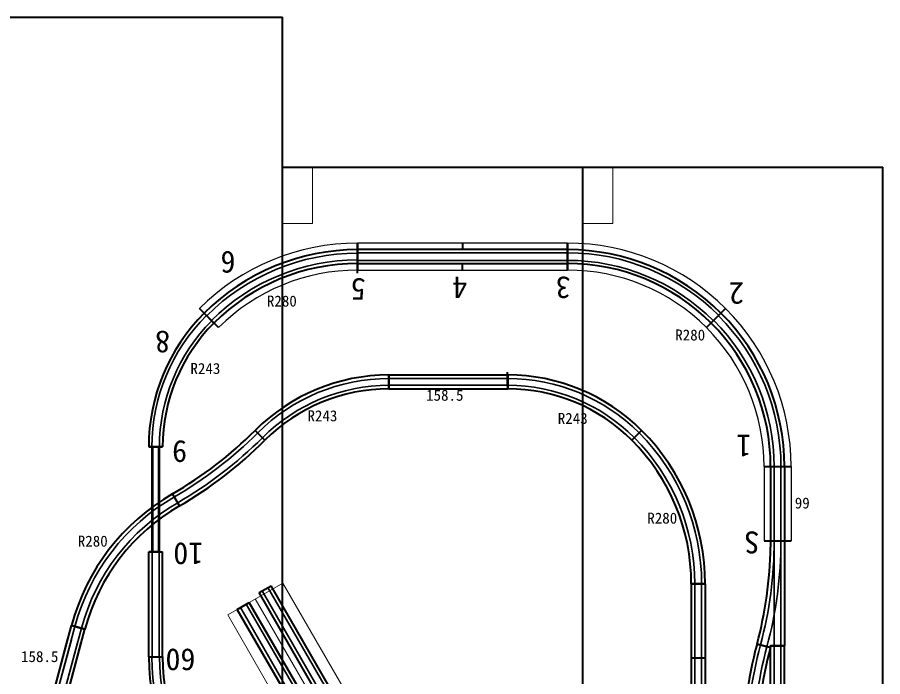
# Model space of a CAD drawing. Units: millimetres, scale not verified. Extents: x -3771 to 6012, y -4101 to 3321.
# Drawn here: x 4858 to 6012, y -2180 to -1301 of the extents above; entities that cross this region are included whole.
import ezdxf
from ezdxf.enums import TextEntityAlignment as Align

# ---------------------------------------------------------------- set-up
doc = ezdxf.new("R2010")
doc.units = ezdxf.units.MM
doc.header["$LTSCALE"] = 8
for name, color, linetype, lineweight in [('0-1', 7, 'Continuous', 40), ('0-2', 7, 'Continuous', 40), ('0-7', 6, 'Continuous', 40)]:
    doc.layers.add(name, color=color, linetype=linetype, lineweight=lineweight)
doc.styles.add('ＭＳ ゴシック', font='')
doc.styles.get('ＭＳ ゴシック').set_extended_font_data('MS Gothic')

msp = doc.modelspace()

# ---------------------------------------------------------------- linework, layer by layer
at = {"layer": '0-1'}
for p, q in [((5311.873, -1637.617), (5311.873, -1601.617)), ((5311.873, -1637.617), (5311.873, -1601.617)), ((5311.873, -1601.618), (5311.873, -1637.616)), ((5311.875, -1637.616), (5311.875, -1601.618)), ((5451.875, -1601.618), (5451.875, -1610.367)), ((5591.872, -1601.618), (5591.872, -1637.616)), ((5591.873, -1637.617), (5591.873, -1601.617)), ((5311.873, -1641.867), (5311.873, -1605.867)), ((5591.872, -1610.367), (5311.873, -1610.367)), ((5591.873, -1628.867), (5591.873, -1610.367)), ((5311.873, -1628.867), (5591.872, -1628.867)), ((5451.875, -1637.616), (5451.875, -1628.867)), ((5126.611, -1714.355), (5101.155, -1688.899)), ((5120.424, -1708.168), (5107.342, -1695.086)), ((5120.424, -1708.167), (5107.342, -1695.086)), ((5777.135, -1714.355), (5802.59, -1688.899)), ((5777.135, -1714.355), (5802.59, -1688.899)), ((5051.96, -1873.453), (5033.46, -1873.453)), ((5033.46, -1873.453), (5051.96, -1873.453)), ((5033.46, -1873.453), (5051.96, -1873.453)), ((5853.873, -1899.617), (5889.873, -1899.617)), ((5853.873, -1899.617), (5889.873, -1899.617)), ((5853.873, -1899.617), (5889.873, -1899.617)), ((5862.623, -1899.617), (5862.623, -1998.617)), ((5881.123, -1899.617), (5881.123, -1998.617)), ((5853.873, -1998.617), (5889.873, -1998.617)), ((5862.622, -1998.617), (5862.49, -2006.986)), ((5862.622, -1998.617), (5881.122, -1998.617)), ((5881.122, -1998.617), (5881.122, -2138.617)), ((5033.46, -2013.453), (5051.96, -2013.453)), ((5048.21, -2013.453), (5033.46, -2013.453)), ((5033.46, -2013.453), (5051.96, -2013.453)), ((5033.46, -2153.453), (5033.46, -2013.453)), ((5051.96, -2153.453), (5051.96, -2013.453)), ((5862.307, -2141.011), (5844.437, -2136.222)), ((5844.437, -2136.222), (5862.307, -2141.011)), ((5862.307, -2141.011), (5862.622, -2138.617)), ((5862.622, -2138.616), (5881.122, -2138.616)), ((5862.622, -2138.616), (5881.122, -2138.616)), ((5862.622, -2278.616), (5862.622, -2138.616)), ((5862.622, -2138.617), (5881.122, -2138.617)), ((5881.122, -2278.616), (5881.122, -2138.616)), ((5033.46, -2153.453), (5051.96, -2153.453))]:
    msp.add_line(p, q, dxfattribs=at)
at = {"layer": '0-1', "color": 3, "lineweight": 25}
for p, q in [((5451.873, -1601.618), (5311.875, -1601.618)), ((5591.872, -1601.618), (5451.875, -1601.618)), ((5311.875, -1637.616), (5451.873, -1637.616)), ((5451.875, -1637.616), (5591.872, -1637.616)), ((5853.873, -1899.617), (5853.873, -1998.617)), ((5889.873, -1899.617), (5889.873, -1998.617))]:
    msp.add_line(p, q, dxfattribs=at)
at = {"layer": '0-1', "color": 2, "lineweight": 35}
for p, q in [((5591.872, -1614.617), (5311.873, -1614.617)), ((5591.872, -1624.617), (5311.873, -1624.617)), ((5038.21, -1873.453), (5038.21, -2013.453)), ((5047.21, -1873.453), (5047.21, -2013.453)), ((5867.373, -1899.617), (5867.373, -1998.617)), ((5876.373, -1899.617), (5876.373, -1998.617)), ((5867.372, -1998.617), (5867.372, -2138.617)), ((5876.372, -1998.617), (5876.372, -2138.617)), ((5038.21, -2153.453), (5038.21, -2013.453)), ((5047.21, -2153.453), (5047.21, -2013.453)), ((5867.372, -2278.616), (5867.372, -2138.616)), ((5876.372, -2278.616), (5876.372, -2138.616))]:
    msp.add_line(p, q, dxfattribs=at)
at = {"layer": '0-1', "color": 4, "lineweight": 18}
for p, q in [((5037.21, -1873.453), (5037.21, -2013.453)), ((5039.21, -1873.453), (5039.21, -2013.453)), ((5046.21, -1873.453), (5046.21, -2013.453)), ((5048.21, -1873.453), (5048.21, -2013.453))]:
    msp.add_line(p, q, dxfattribs=at)
at = {"layer": '0-1'}
msp.add_lwpolyline([(5881.122, -2138.616), (5862.622, -2138.616), (5881.122, -2138.616)], dxfattribs=at)
at = {"layer": '0-1', "color": 3, "lineweight": 25}
for centre, radius, start, end in [((5311.873, -1899.617), 298, 90, 135), ((5591.873, -1899.617), 298, 45.00005, 90), ((5311.873, -1899.617), 262, 90, 135), ((5591.873, -1899.617), 262, 45, 90), ((5591.873, -1899.617), 298, 0, 45), ((5591.873, -1899.617), 262, 0, 45)]:
    msp.add_arc(centre, radius, start, end, dxfattribs=at)
at = {"layer": '0-1'}
for centre, radius, start, end in [((5311.873, -1899.617), 289.25, 90, 135), ((5591.873, -1899.617), 289.25, 45.00005, 90), ((5311.873, -1899.617), 270.75, 90, 135), ((5591.873, -1899.617), 270.75, 44.99998, 90), ((5285.71, -1873.454), 252.25, 135, 179.99989), ((5591.873, -1899.617), 289.25, 0, 45), ((5285.71, -1873.454), 233.75, 135, 179.99991), ((5591.873, -1899.617), 270.75, 0, 45), ((5330.806, -1998.595), 531.75, 345, 359.09592), ((6375.938, -2278.638), 550.25, 165, 180), ((6375.938, -2278.638), 531.75, 165, 180), ((5322.71, -2153.453), 289.25, 180, 224.99995), ((5322.71, -2153.453), 270.75, 180, 225.00002)]:
    msp.add_arc(centre, radius, start, end, dxfattribs=at)
at = {"layer": '0-1', "color": 2, "lineweight": 35}
for centre, radius, start, end in [((5311.873, -1899.617), 284.5, 90, 135), ((5591.873, -1899.617), 285, 45.00005, 90), ((5311.873, -1899.617), 275.5, 90, 135), ((5591.873, -1899.617), 275, 45, 90), ((5285.71, -1873.454), 248, 135, 179.99991), ((5285.71, -1873.454), 238, 135, 179.99988), ((5591.873, -1899.617), 275.5, 0, 45), ((5591.873, -1899.617), 284.5, 0, 45), ((5330.806, -1998.595), 536.5, 345, 359.9978), ((5330.806, -1998.595), 545.5, 345, 359.9978), ((6375.938, -2278.638), 545.5, 165, 180), ((6375.938, -2278.638), 536.5, 165, 180), ((5322.71, -2153.453), 285, 180, 224.99995), ((5322.71, -2153.453), 275, 180, 225)]:
    msp.add_arc(centre, radius, start, end, dxfattribs=at)
at = {"layer": '0-2'}
for p, q in [((5511.955, -1792.332), (5511.955, -1773.832)), ((5353.748, -1795.949), (5353.748, -1777.449)), ((5353.748, -1795.949), (5353.748, -1777.449)), ((5353.748, -1795.949), (5353.748, -1777.449)), ((5353.748, -1795.949), (5353.748, -1777.449)), ((5353.748, -1795.949), (5353.748, -1777.449)), ((5353.748, -1777.449), (5353.748, -1795.949)), ((5353.748, -1777.449), (5512.248, -1777.449)), ((5512.248, -1777.449), (5512.248, -1795.949)), ((5512.248, -1795.949), (5512.248, -1777.449)), ((5353.748, -1795.949), (5512.248, -1795.949)), ((5188.462, -1864.413), (5175.381, -1851.331)), ((5188.462, -1864.413), (5175.381, -1851.331)), ((5677.535, -1864.413), (5690.616, -1851.331)), ((5677.535, -1864.413), (5690.616, -1851.331)), ((5677.535, -1864.413), (5690.616, -1851.331)), ((5074.502, -1951.858), (5065.252, -1935.836)), ((5180.547, -2067.664), (5196.568, -2058.414)), ((5336.568, -2300.901), (5196.568, -2058.414)), ((5756.836, -2055.862), (5756.836, -2154.862)), ((5775.336, -2055.862), (5775.336, -2154.862)), ((5320.547, -2310.151), (5180.547, -2067.664)), ((5151.49, -2089.944), (5167.512, -2080.694)), ((5237.512, -2201.938), (5167.512, -2080.694)), ((5221.49, -2211.188), (5151.49, -2089.944)), ((4889.46, -2264.57), (4930.483, -2111.471)), ((4907.33, -2269.358), (4948.352, -2116.259)), ((4930.483, -2111.471), (4948.352, -2116.259)), ((4948.352, -2116.259), (4930.483, -2111.471)), ((4889.46, -2264.57), (4925.695, -2129.34)), ((4907.33, -2269.358), (4943.564, -2134.128)), ((5775.336, -2154.862), (5756.836, -2154.862)), ((5775.336, -2154.862), (5756.836, -2154.862)), ((5756.836, -2154.862), (5756.836, -2313.362)), ((5775.336, -2154.862), (5775.336, -2313.362))]:
    msp.add_line(p, q, dxfattribs=at)
at = {"layer": '0-2', "color": 2, "lineweight": 35}
for p, q in [((5353.748, -1782.199), (5512.248, -1782.199)), ((5353.748, -1791.199), (5512.248, -1791.199)), ((5332.454, -2303.276), (5192.454, -2060.789)), ((5761.586, -2055.862), (5761.586, -2154.862)), ((5770.586, -2055.862), (5770.586, -2154.862)), ((5324.66, -2307.776), (5184.66, -2065.289)), ((5225.604, -2208.813), (5155.604, -2087.569)), ((5233.398, -2204.313), (5163.398, -2083.069)), ((4894.048, -2265.799), (4935.071, -2112.7)), ((4902.741, -2268.129), (4943.764, -2115.029)), ((4894.048, -2265.799), (4930.283, -2130.57)), ((4902.741, -2268.129), (4938.976, -2132.899)), ((5761.586, -2154.862), (5761.586, -2313.362)), ((5770.586, -2154.862), (5770.586, -2313.362))]:
    msp.add_line(p, q, dxfattribs=at)
at = {"layer": '0-2', "color": 4, "lineweight": 18}
for p, q in [((5212.328, -2054.819), (5138.716, -2097.319)), ((5212.328, -2054.819), (5299.828, -2206.374)), ((5175.522, -2076.069), (5263.022, -2227.624)), ((5138.716, -2097.319), (5226.216, -2248.874))]:
    msp.add_line(p, q, dxfattribs=at)
at = {"layer": '0-2'}
msp.add_lwpolyline([(5756.836, -2055.862), (5775.336, -2055.862), (5756.836, -2055.862)], dxfattribs=at)
for centre, radius, start, end in [((5353.748, -2029.699), 252.25, 90, 135), ((5512.248, -2029.699), 252.25, 45, 90), ((5353.748, -2029.699), 233.75, 90, 135), ((5512.248, -2029.699), 233.75, 45, 90), ((4799.377, -1475.327), 531.75, 300, 315), ((5486.086, -2055.862), 289.25, 0, 45), ((4799.377, -1475.327), 550.25, 300, 315), ((5486.086, -2055.862), 270.75, 0, 45), ((5209.877, -2186.334), 289.25, 120, 165), ((5209.877, -2186.334), 270.75, 120, 165)]:
    msp.add_arc(centre, radius, start, end, dxfattribs=at)
at = {"layer": '0-2', "color": 2, "lineweight": 35}
for centre, radius, start, end in [((5353.748, -2029.699), 247.5, 90, 135), ((5512.248, -2029.699), 247.5, 45, 90), ((5353.748, -2029.699), 238.5, 90, 135), ((5512.248, -2029.699), 238.5, 45, 90), ((4799.377, -1475.327), 536.5, 300, 315), ((5486.086, -2055.862), 284.5, 0, 45), ((4799.377, -1475.327), 545.5, 300, 315), ((5486.086, -2055.862), 275.5, 0, 45), ((5209.877, -2186.334), 284.5, 120, 165), ((5209.877, -2186.334), 275.5, 120, 165)]:
    msp.add_arc(centre, radius, start, end, dxfattribs=at)
at = {"layer": '0-7'}
for p, q in [((4811.995, -1300.563), (5211.995, -1300.563)), ((5211.995, -2500.563), (5211.995, -1300.563)), ((5211.995, -1500.563), (6011.995, -1500.563)), ((5611.995, -3300.563), (5611.995, -1500.563)), ((6011.995, -3700.563), (6011.995, -1500.563))]:
    msp.add_line(p, q, dxfattribs=at)
at = {"layer": '0-7', "color": 4, "lineweight": 18}
for points in [[(5211.995, -1575.563), (5251.995, -1575.563), (5251.995, -1500.563)], [(5611.995, -1575.563), (5651.995, -1575.563), (5651.995, -1500.563)]]:
    msp.add_lwpolyline(points, dxfattribs=at)

# ---------------------------------------------------------------- texts
at = {"layer": '0-1', "color": 3, "style": 'ＭＳ ゴシック'}
for s, p in [('6', (5149.109, -1603.689)), ('5', (5322.703, -1639.678)), ('4', (5458.191, -1637.561)), ('3', (5595.795, -1637.561)), ('2', (5827.033, -1645.083)), ('8', (5061.889, -1709.963)), ('1', (5836.625, -1848.437)), ('9', (5084.596, -1856.111)), ('S', (5847.623, -1977.297)), ('10', (5106.107, -1992.32))]:
    msp.add_text(s, height=29.33, rotation=180, dxfattribs=at).set_placement(p, align=Align.BOTTOM_LEFT)
at = {"layer": '0-1', "style": 'ＭＳ ゴシック'}
for s, p in [('R280', (5190.968, -1690.643)), ('R280', (5735.406, -1735.849)), ('R243', (5089.048, -1780.548)), ('99', (5894.782, -1959.914))]:
    msp.add_text(s, height=14.66, dxfattribs=at).set_placement(p, align=Align.BOTTOM_LEFT)
at = {"layer": '0-1', "color": 134, "style": 'ＭＳ ゴシック'}
msp.add_text('60', height=29.33, rotation=180, dxfattribs=at).set_placement((5095.7, -2133.723), align=Align.BOTTOM_LEFT)
at = {"layer": '0-2', "style": 'ＭＳ ゴシック'}
for s, p in [('158.5', (5403.218, -1816.203)), ('R243', (5245.086, -1843.641)), ('R243', (5578.806, -1847.051)), ('R280', (5698.156, -1980.041)), ('R280', (4938.862, -2010.731)), ('158.5', (4863.167, -2164.636))]:
    msp.add_text(s, height=14.66, dxfattribs=at).set_placement(p, align=Align.BOTTOM_LEFT)

doc.saveas('drawing.dxf')
